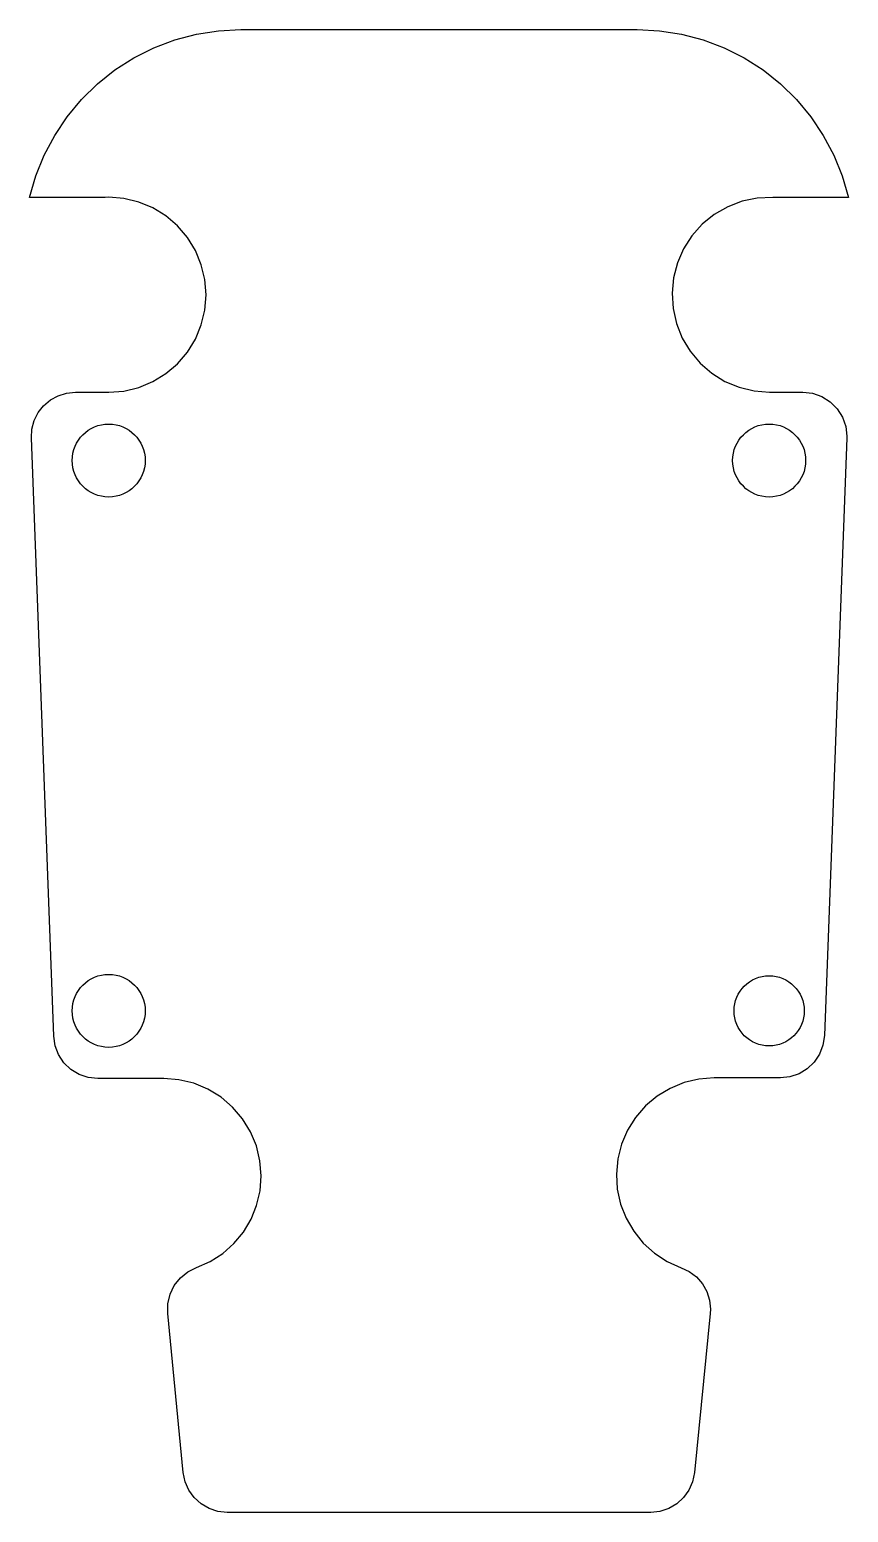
# Model space of a CAD drawing. Header units: millimetres. Extents: x -7.3 to 29.8, y -0.8 to 66.5.
import ezdxf

# ---------------------------------------------------------------- set-up
doc = ezdxf.new("R2010")
doc.units = ezdxf.units.MM

msp = doc.modelspace()

# ---------------------------------------------------------------- linework, layer by layer
at = {"color": 7, "linetype": 'Continuous', "lineweight": 25}
for p, q in [((-1.701, 65.72), (-0.75, 66.079)), ((-0.75, 66.079), (0.234, 66.339)), ((0.234, 66.339), (1.238, 66.496)), ((1.238, 66.496), (2.254, 66.548)), ((2.254, 66.548), (20.249, 66.548)), ((20.249, 66.548), (21.265, 66.496)), ((21.265, 66.496), (22.269, 66.339)), ((22.269, 66.339), (23.252, 66.079)), ((23.252, 66.079), (24.203, 65.72)), ((-2.61, 65.264), (-1.701, 65.72)), ((24.203, 65.72), (25.112, 65.264)), ((-4.263, 64.085), (-3.467, 64.717)), ((-3.467, 64.717), (-2.61, 65.264)), ((25.112, 65.264), (25.97, 64.717)), ((25.97, 64.717), (26.766, 64.085)), ((-4.99, 63.374), (-4.263, 64.085)), ((26.766, 64.085), (27.493, 63.374)), ((-5.639, 62.592), (-4.99, 63.374)), ((27.493, 63.374), (28.142, 62.592)), ((-6.205, 61.747), (-5.639, 62.592)), ((28.142, 62.592), (28.708, 61.747)), ((-6.681, 60.848), (-6.205, 61.747)), ((28.708, 61.747), (29.184, 60.848)), ((-7.061, 59.905), (-6.681, 60.848)), ((29.184, 60.848), (29.564, 59.905)), ((-7.342, 58.928), (-7.061, 59.905)), ((29.564, 59.905), (29.845, 58.928)), ((-3.906, 58.928), (-7.342, 58.928)), ((-3.753, 58.931), (-3.906, 58.928)), ((-3.061, 58.876), (-3.753, 58.931)), ((-2.386, 58.714), (-3.061, 58.876)), ((-1.744, 58.448), (-2.386, 58.714)), ((25.021, 58.753), (24.365, 58.503)), ((25.708, 58.896), (25.021, 58.753)), ((26.409, 58.928), (25.708, 58.896)), ((29.845, 58.928), (26.409, 58.928)), ((-1.152, 58.085), (-1.744, 58.448)), ((-0.624, 57.634), (-1.152, 58.085)), ((23.757, 58.153), (23.212, 57.711)), ((24.365, 58.503), (23.757, 58.153)), ((-0.173, 57.106), (-0.624, 57.634)), ((23.212, 57.711), (22.743, 57.188)), ((0.19, 56.514), (-0.173, 57.106)), ((22.363, 56.598), (22.081, 55.956)), ((22.743, 57.188), (22.363, 56.598)), ((0.456, 55.872), (0.19, 56.514)), ((22.081, 55.956), (21.905, 55.276)), ((0.618, 55.197), (0.456, 55.872)), ((21.905, 55.276), (21.837, 54.578)), ((0.673, 54.505), (0.618, 55.197)), ((21.837, 54.578), (21.881, 53.877)), ((0.618, 53.812), (0.673, 54.505)), ((0.456, 53.137), (0.618, 53.812)), ((21.881, 53.877), (22.036, 53.193)), ((0.19, 52.495), (0.456, 53.137)), ((22.036, 53.193), (22.296, 52.541)), ((22.296, 52.541), (22.656, 51.939)), ((-0.624, 51.375), (-0.173, 51.903)), ((-0.173, 51.903), (0.19, 52.495)), ((22.656, 51.939), (23.107, 51.401)), ((-1.152, 50.924), (-0.624, 51.375)), ((23.107, 51.401), (23.638, 50.941)), ((-2.386, 50.295), (-1.744, 50.561)), ((-1.744, 50.561), (-1.152, 50.924)), ((23.638, 50.941), (24.234, 50.571)), ((24.234, 50.571), (24.881, 50.3)), ((-6.4, 49.726), (-6.048, 49.919)), ((-6.048, 49.919), (-5.665, 50.039)), ((-5.665, 50.039), (-5.266, 50.079)), ((-5.266, 50.079), (-3.753, 50.079)), ((-3.753, 50.079), (-3.061, 50.133)), ((-3.061, 50.133), (-2.386, 50.295)), ((24.881, 50.3), (25.563, 50.134)), ((25.563, 50.134), (26.263, 50.079)), ((26.263, 50.079), (27.776, 50.079)), ((27.776, 50.079), (28.221, 50.028)), ((28.221, 50.028), (28.644, 49.881)), ((28.644, 49.881), (29.023, 49.642)), ((-6.954, 49.151), (-6.706, 49.466)), ((-6.706, 49.466), (-6.4, 49.726)), ((29.023, 49.642), (29.34, 49.326)), ((29.34, 49.326), (29.578, 48.946)), ((-7.239, 48.405), (-7.134, 48.792)), ((-7.134, 48.792), (-6.954, 49.151)), ((29.578, 48.946), (29.726, 48.524)), ((29.726, 48.524), (29.776, 48.079)), ((-7.264, 48.004), (-7.239, 48.405)), ((-6.247, 20.827), (-7.264, 48.004)), ((29.775, 48.004), (28.757, 20.856)), ((29.776, 48.079), (29.775, 48.004)), ((-6.183, 20.394), (-6.247, 20.827)), ((-6.026, 19.986), (-6.183, 20.394)), ((28.693, 20.423), (28.537, 20.015)), ((28.757, 20.856), (28.693, 20.423)), ((-5.785, 19.622), (-6.026, 19.986)), ((-5.47, 19.318), (-5.785, 19.622)), ((28.295, 19.65), (27.98, 19.347)), ((28.537, 20.015), (28.295, 19.65)), ((-5.096, 19.091), (-5.47, 19.318)), ((-4.683, 18.95), (-5.096, 19.091)), ((-4.248, 18.902), (-4.683, 18.95)), ((-1.252, 18.902), (-4.248, 18.902)), ((-0.56, 18.847), (-1.252, 18.902)), ((23.061, 18.877), (22.39, 18.718)), ((23.748, 18.93), (23.061, 18.877)), ((26.759, 18.93), (23.748, 18.93)), ((27.193, 18.978), (26.759, 18.93)), ((27.607, 19.119), (27.193, 18.978)), ((27.98, 19.347), (27.607, 19.119)), ((0.116, 18.685), (-0.56, 18.847)), ((0.757, 18.419), (0.116, 18.685)), ((1.35, 18.056), (0.757, 18.419)), ((21.752, 18.456), (21.162, 18.099)), ((22.39, 18.718), (21.752, 18.456)), ((1.878, 17.605), (1.35, 18.056)), ((2.329, 17.077), (1.878, 17.605)), ((20.634, 17.655), (20.182, 17.135)), ((21.162, 18.099), (20.634, 17.655)), ((2.692, 16.485), (2.329, 17.077)), ((20.182, 17.135), (19.815, 16.551)), ((2.957, 15.843), (2.692, 16.485)), ((19.815, 16.551), (19.543, 15.917)), ((3.12, 15.168), (2.957, 15.843)), ((19.543, 15.917), (19.373, 15.249)), ((3.174, 14.476), (3.12, 15.168)), ((19.373, 15.249), (19.308, 14.563)), ((3.122, 13.8), (3.174, 14.476)), ((19.308, 14.563), (19.351, 13.874)), ((2.968, 13.14), (3.122, 13.8)), ((19.351, 13.874), (19.499, 13.201)), ((2.714, 12.511), (2.968, 13.14)), ((19.499, 13.201), (19.75, 12.559)), ((2.368, 11.929), (2.714, 12.511)), ((19.75, 12.559), (20.097, 11.963)), ((1.936, 11.406), (2.368, 11.929)), ((20.097, 11.963), (20.532, 11.428)), ((0.861, 10.587), (1.43, 10.955)), ((1.43, 10.955), (1.936, 11.406)), ((20.532, 11.428), (21.045, 10.967)), ((21.045, 10.967), (21.623, 10.591)), ((-0.497, 9.841), (-0.154, 10.116)), ((-0.154, 10.116), (0.242, 10.31)), ((0.242, 10.31), (0.861, 10.587)), ((21.623, 10.591), (22.252, 10.309)), ((22.252, 10.309), (22.621, 10.133)), ((22.621, 10.133), (22.946, 9.886)), ((-0.966, 9.101), (-0.773, 9.497)), ((-0.773, 9.497), (-0.497, 9.841)), ((22.946, 9.886), (23.214, 9.578)), ((23.214, 9.578), (23.414, 9.222)), ((-1.068, 8.672), (-0.966, 9.101)), ((23.414, 9.222), (23.537, 8.832)), ((23.537, 8.832), (23.579, 8.426)), ((-1.073, 8.231), (-1.068, 8.672)), ((-0.362, 0.999), (-1.073, 8.231)), ((23.569, 8.23), (22.858, 0.999)), ((23.579, 8.426), (23.569, 8.23)), ((-0.277, 0.588), (-0.362, 0.999)), ((22.858, 0.999), (22.773, 0.588)), ((-0.108, 0.203), (-0.277, 0.588)), ((0.137, -0.138), (-0.108, 0.203)), ((22.604, 0.203), (22.359, -0.138)), ((22.773, 0.588), (22.604, 0.203)), ((0.449, -0.42), (0.137, -0.138)), ((0.812, -0.631), (0.449, -0.42)), ((1.211, -0.761), (0.812, -0.631)), ((21.684, -0.631), (21.285, -0.761)), ((22.048, -0.42), (21.684, -0.631)), ((22.359, -0.138), (22.048, -0.42)), ((1.629, -0.805), (1.211, -0.761)), ((20.867, -0.805), (1.629, -0.805)), ((21.285, -0.761), (20.867, -0.805))]:
    msp.add_line(p, q, dxfattribs=at)
for centre, radius in [((-3.752, 46.976), 1.658), ((26.248, 46.976), 1.658), ((-3.752, 21.976), 1.658), ((26.248, 21.976), 1.596)]:
    msp.add_circle(centre, radius, dxfattribs=at)

doc.saveas('drawing.dxf')
